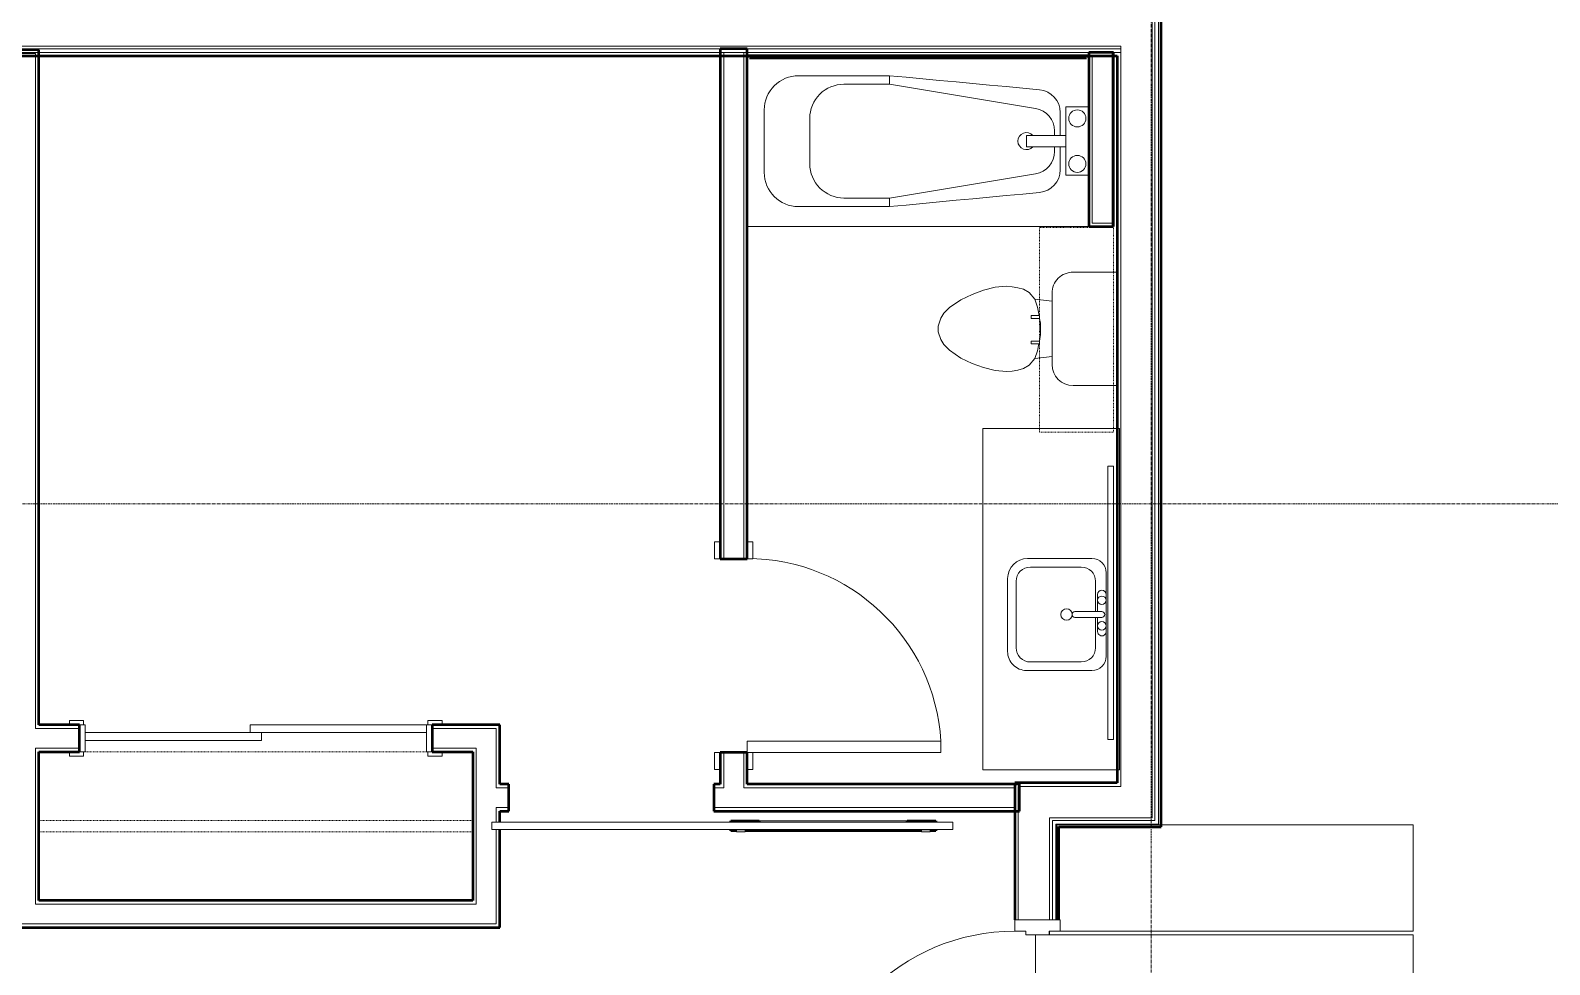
# Model space of a CAD drawing. Header units: inches. Extents: x -4218 to -1830, y 9767 to 12426.
# Drawn here: x -3678.2 to -3411.3, y 10386.2 to 10550.4 of the extents above; entities that cross this region are included whole.
import ezdxf

# ---------------------------------------------------------------- set-up
doc = ezdxf.new("R2010")
doc.units = ezdxf.units.IN
doc.header["$MEASUREMENT"] = 0
doc.linetypes.add('Dash', pattern=[0.25, 0.125, -0.125])
doc.linetypes.add('Grid Line 1_2_', pattern=[0.875, 0.5, -0.125, 0.125, -0.125])
for name, color, linetype, lineweight in [('0-1', 7, 'Continuous', 5), ('0-2', 252, 'Continuous', 9), ('0-3', 10, 'Continuous', 9), ('A-DOOR-1', 10, 'Continuous', 9), ('A-DOOR-2', 50, 'Continuous', 20), ('A-DOOR-3', 7, 'Continuous', 50), ('A-DOOR-FRAM-1', 50, 'Continuous', 20), ('A-FLOR-2', 252, 'Continuous', 9), ('A-FLOR-3', 10, 'Continuous', 9), ('A-FLOR-4', 192, 'Continuous', 9), ('A-WALL-1', 7, 'Continuous', 50), ('A-WALL-2', 250, 'Continuous', 13), ('A-WALL-3', 253, 'Continuous', 9), ('A-WALL-4', 252, 'Continuous', 9), ('I-WALL-1', 7, 'Continuous', 50), ('P-SANR-FIXT-1', 10, 'Continuous', 9), ('P-SANR-FIXT-2', 253, 'Continuous', 9), ('P-SANR-FIXT-3', 252, 'Continuous', 9), ('P-SANR-FIXT-4', 254, 'Continuous', 9), ('Q-CASE-2', 252, 'Continuous', 9), ('Q-CASE-3', 10, 'Continuous', 9), ('Q-CASE-4', 10, 'Dash', 9), ('Q-CASE-HDLN-1', 10, 'Dash', 9), ('S-GRID-1', 1, 'Grid Line 1_2_', 9)]:
    doc.layers.add(name, color=color, linetype=linetype, lineweight=lineweight)

# ---------------------------------------------------------------- blocks, each defined once
blk = doc.blocks.new('SWING - SINGLE - FLUSH - 2-10 x 6-8 - PRIVACY-3199407-BACKGROUND - 2ND FLOOR')
at = {"layer": 'A-DOOR-1'}
blk.add_arc((17, 2.37), 34.07, 93.3657, 180, dxfattribs=at)
at = {"layer": 'A-DOOR-2'}
for p, q in [((15, 2.37), (15, 36.38)), ((17, 36.38), (15, 36.38)), ((17, 2.37), (17, 36.38)), ((17, 2.37), (15, 2.37))]:
    blk.add_line(p, q, dxfattribs=at)
at = {"layer": 'A-DOOR-FRAM-1'}
for p, q in [((-17, 3.37), (-20, 3.37)), ((-20, 3.37), (-20, 2.37)), ((-17, 2.37), (-17, 3.37)), ((20, 3.37), (17, 3.37)), ((17, 3.37), (17, 2.37)), ((20, 2.37), (20, 3.37)), ((-20, 2.37), (-17, 2.37)), ((17, 2.37), (20, 2.37)), ((-17, -2.38), (-20, -2.38)), ((-20, -2.38), (-20, -3.38)), ((-17, -3.38), (-17, -2.38)), ((20, -2.38), (17, -2.38)), ((17, -2.38), (17, -3.38)), ((20, -3.38), (20, -2.38)), ((-20, -3.38), (-17, -3.38)), ((17, -3.38), (20, -3.38))]:
    blk.add_line(p, q, dxfattribs=at)
blk = doc.blocks.new('SLIDING - FLUSH - 5-0 x 6-8-3203586-BACKGROUND - 2ND FLOOR')
at = {"layer": 'A-DOOR-1'}
for p, q in [((-32.75, 3.25), (-30.25, 3.25)), ((-32.75, 2.5), (-32.75, 3.25)), ((-30.25, 3.25), (-30.25, 2.5)), ((30.25, 3.25), (32.75, 3.25)), ((30.25, 2.5), (30.25, 3.25)), ((32.75, 3.25), (32.75, 2.5)), ((-30.25, 2.5), (-32.75, 2.5)), ((32.75, 2.5), (30.25, 2.5)), ((-32.75, -2.25), (-30.25, -2.25)), ((-32.75, -3), (-32.75, -2.25)), ((-30.25, -2.25), (-30.25, -3)), ((30.25, -2.25), (32.75, -2.25)), ((30.25, -3), (30.25, -2.25)), ((32.75, -2.25), (32.75, -3)), ((-30.25, -3), (-32.75, -3)), ((32.75, -3), (30.25, -3))]:
    blk.add_line(p, q, dxfattribs=at)
at = {"layer": 'A-DOOR-2'}
for p, q in [((-1, -0.88), (-1, 0.5)), ((-1, 0.5), (30, 0.5)), ((30, 0.5), (30, -0.88)), ((-30, -2.25), (-30, -0.88)), ((-30, -0.88), (1, -0.88)), ((1, -2.25), (-30, -2.25)), ((30, -0.88), (-1, -0.88)), ((1, -0.88), (1, -2.25))]:
    blk.add_line(p, q, dxfattribs=at)
at = {"layer": 'A-DOOR-FRAM-1'}
for p, q in [((-31, -2.25), (-31, 2.5)), ((-31, 2.5), (-30, 2.5)), ((-30, 2.5), (-30, -2.25)), ((30, 2.5), (31, 2.5)), ((30, -2.25), (30, 2.5)), ((31, 2.5), (31, -2.25)), ((-30, -2.25), (-31, -2.25)), ((31, -2.25), (30, -2.25))]:
    blk.add_line(p, q, dxfattribs=at)
blk = doc.blocks.new('BARN - FLUSH - 3-0 x 7-0 BARN DOOR-V30-BACKGROUND - 2ND FLOOR')
at = {"layer": 'A-DOOR-1'}
for p, q in [((21, 5.57), (-60, 5.57)), ((-60, 4.95), (-60, 5.57)), ((-56, 6), (-54.5, 6)), ((-56, 6), (-56, 5.67)), ((-56, 5.67), (-54.5, 5.67)), ((-54.5, 5.67), (-54.5, 6)), ((-23.5, 6), (-22, 6)), ((-23.5, 5.67), (-23.5, 6)), ((-23.5, 5.67), (-22, 5.67)), ((-22, 6), (-22, 5.67)), ((21, 5.57), (21, 4.95)), ((-60, 4.32), (-60, 4.95)), ((-60, 4.32), (21, 4.32)), ((-52, 4.07), (-26, 4.07)), ((21, 4.95), (21, 4.32))]:
    blk.add_line(p, q, dxfattribs=at)
at = {"layer": 'A-DOOR-3'}
for p, q in [((-57, 5.82), (-56, 5.82)), ((-57, 5.57), (-57, 5.82)), ((-54.5, 5.82), (-23.5, 5.82)), ((-22, 5.82), (-21, 5.82)), ((-21, 5.82), (-21, 5.57)), ((-57, 4.07), (-57, 4.32)), ((-52, 4.07), (-57, 4.07)), ((-52, 4.33), (-52, 4.07)), ((-26, 4.07), (-26, 4.32)), ((-21, 4.07), (-26, 4.07)), ((-21, 4.32), (-21, 4.07))]:
    blk.add_line(p, q, dxfattribs=at)
blk = doc.blocks.new('OD_CW_Closet - OD_CW_Closet-2749099-BACKGROUND - 2ND FLOOR')
at = {"layer": 'Q-CASE-HDLN-1'}
for p, q in [((0.74, -24), (0.74, 2.12)), ((0.74, 2.12), (76.95, 2.12)), ((76.95, 2.12), (76.95, -24)), ((0.74, -9.94), (76.95, -9.94)), ((0.74, -11.94), (76.95, -11.94)), ((76.95, -24), (0.74, -24))]:
    blk.add_line(p, q, dxfattribs=at)
blk = doc.blocks.new('M_Sink Vanity-Square - 500 x 440mm-V47-BACKGROUND - 2ND FLOOR')
at = {"layer": 'P-SANR-FIXT-1'}
for p, q in [((7.96, 7.09), (-6.72, 7.09)), ((3.62, 7.09), (-2.88, 7.09)), ((-2.88, 5.59), (0.12, 5.59)), ((0.12, 6.33), (0.12, 1.59)), ((1.12, 6.33), (1.12, 1.59)), ((1.12, 5.59), (3.62, 5.59)), ((-9.22, 4.59), (-9.22, -6.73)), ((-7.72, 2.72), (-7.72, -6.23)), ((0.12, 5.22), (-5.22, 5.22)), ((6.46, 5.22), (1.12, 5.22)), ((8.96, -6.23), (8.96, 2.72)), ((10.46, -6.91), (10.46, 4.59)), ((-5.72, -10.23), (7.14, -10.23)), ((-5.22, -8.73), (6.46, -8.73))]:
    blk.add_line(p, q, dxfattribs=at)
for centre, radius, start, end in [((-6.72, 4.59), 2.5, 90, 180), ((-2.88, 6.34), 0.75, 90, 270), ((-1.88, 6.34), 0.75, 360, 180), ((-1.88, 6.34), 0.75, 180, 0), ((0.62, 6.33), 0.5, 360, 180), ((2.62, 6.34), 0.75, 360, 180), ((2.62, 6.34), 0.75, 180, 360), ((3.62, 6.34), 0.75, 270, 90), ((7.96, 4.59), 2.5, 360, 90), ((-5.22, 2.72), 2.5, 90, 180), ((6.46, 2.72), 2.5, 0, 90), ((0.62, 0.13), 1, 360, 180), ((0.62, 0.13), 1, 180, 0), ((0.62, 1.59), 0.5, 180, 0), ((-5.72, -6.73), 3.5, 180, 270), ((-5.22, -6.23), 2.5, 180, 270), ((6.46, -6.23), 2.5, 270, 0), ((7.14, -6.91), 3.32, 270, 0)]:
    blk.add_arc(centre, radius, start, end, dxfattribs=at)
blk = doc.blocks.new('Toilet-Domestic-3D - Toilet-Domestic-3D-V136-BACKGROUND - 2ND FLOOR')
at = {"layer": 'P-SANR-FIXT-1'}
for p, q in [((-3.74, 10), (-2.74, 11)), ((-2.74, 11), (-1.87, 11.5)), ((-1.87, 11.5), (-0.5, 12)), ((-0.5, 12), (0.5, 12)), ((0.5, 12), (1.87, 11.5)), ((1.87, 11.5), (2.74, 11)), ((2.74, 11), (3.74, 10)), ((-5.13, 8), (-3.74, 10)), ((3.74, 10), (5.13, 8)), ((-6.79, 4), (-6.06, 6)), ((-6.06, 6), (-5.13, 8)), ((5.13, 8), (6.06, 6)), ((6.06, 6), (6.79, 4)), ((-7.33, 1.99), (-6.79, 4)), ((6.79, 4), (7.33, 1.99)), ((-7.5, 0), (-7.33, 1.99)), ((7.33, 1.99), (7.5, 0)), ((-7.41, -1), (-7.5, 0)), ((-7.24, -2), (-7.41, -1)), ((-6.97, -3), (-7.24, -2)), ((7.24, -2), (6.97, -3)), ((7.41, -1), (7.24, -2)), ((7.5, 0), (7.41, -1)), ((-6.4, -4), (-6.97, -3)), ((-5.21, -5), (-6.4, -4)), ((-3.84, -5.5), (-5.21, -5)), ((-4.86, -8.02), (-5.21, -5)), ((5.21, -5), (3.84, -5.5)), ((4.86, -8.02), (5.21, -5)), ((6.4, -4), (5.21, -5)), ((6.97, -3), (6.4, -4)), ((-2.65, -5.71), (-3.84, -5.5)), ((-1, -6), (-2.16, -5.8)), ((1, -6), (-1, -6)), ((1.85, -5.85), (1, -6)), ((3.84, -5.5), (2.34, -5.76)), ((6.25, -8.02), (-6.25, -8.02)), ((-9.98, -11.75), (-9.98, -19.48)), ((9.98, -19.48), (9.98, -11.75))]:
    blk.add_line(p, q, dxfattribs=at)
for centre, start, end in [((-6.25, -11.75), 90, 180), ((6.25, -11.75), 0, 90)]:
    blk.add_arc(centre, 3.73, start, end, dxfattribs=at)
at = {"layer": 'P-SANR-FIXT-3'}
blk.add_line((-9.98, -19.48), (9.98, -19.48), dxfattribs=at)
blk = doc.blocks.new('Bath Vanity - Bath Vanity 60_-V137-BACKGROUND - 2ND FLOOR')
at = {"layer": 'Q-CASE-2'}
for p, q in [((30.74, 0), (-29.26, 0)), ((-29.26, 0), (-29.26, -0.38)), ((30.74, -0.38), (30.74, 0))]:
    blk.add_line(p, q, dxfattribs=at)
at = {"layer": 'Q-CASE-3'}
for p, q in [((-29.26, -0.38), (-29.26, -24)), ((30.74, -24), (30.74, -0.38)), ((-29.26, -24), (30.74, -24))]:
    blk.add_line(p, q, dxfattribs=at)
blk = doc.blocks.new('Bath Tub - Maestro - 60_x30_-V126-BACKGROUND - 2ND FLOOR')
at = {"layer": 'P-SANR-FIXT-1'}
for p, q in [((59.62, 0), (0.37, 0)), ((35, -5), (9.35, -9.26)), ((35, -3.5), (51, -3.5)), ((35, -5), (35, -3.5)), ((43, -5), (35, -5)), ((4, -9), (0.37, -9)), ((4, -14), (4, -9)), ((5, -14), (5, -9.96)), ((57, -9.5), (57, -20.5)), ((6, -13.2), (6, -14)), ((49, -19), (49, -11)), ((4, -16), (4, -14)), ((4, -14), (10.94, -14)), ((4, -21), (4, -16)), ((10.94, -16), (4, -16)), ((5, -20.04), (5, -16)), ((6, -16), (6, -16.8)), ((10.94, -16), (10.94, -14)), ((0.37, -21), (4, -21)), ((9.35, -20.74), (35, -25)), ((35, -25), (35, -26.5)), ((35, -25), (43, -25)), ((51, -26.5), (35, -26.5))]:
    blk.add_line(p, q, dxfattribs=at)
at = {"layer": 'P-SANR-FIXT-1', "flags": 128}
for points in [[(8.63, -5.97), (11.56, -5.7), (14.49, -5.42), (17.42, -5.15), (20.35, -4.87), (23.28, -4.6), (26.21, -4.32), (29.14, -4.05), (32.07, -3.77), (35, -3.5)], [(35, -26.5), (32.07, -26.23), (29.14, -25.95), (26.21, -25.68), (23.28, -25.4), (20.35, -25.13), (17.42, -24.85), (14.49, -24.58), (11.56, -24.3), (8.63, -24.03)]]:
    blk.add_lwpolyline(points, dxfattribs=at)
at = {"layer": 'P-SANR-FIXT-1'}
for centre, radius, start, end in [((43, -11), 6, 360, 90), ((51, -9.5), 6, 0, 90), ((9, -9.96), 4, 95.3558, 180), ((2, -11), 1.5, 0, 180), ((10, -13.2), 4, 99.4223, 180), ((2, -11), 1.5, 180, 360), ((10.94, -15), 1.5, 0, 137.9289), ((10.94, -15), 1.5, 222.0711, 360), ((2, -19), 1.5, 0, 180), ((10, -16.8), 4, 180, 260.5777), ((2, -19), 1.5, 180, 360), ((9, -20.04), 4, 180, 264.6442), ((43, -19), 6, 270, 0), ((51, -20.5), 6, 270, 0)]:
    blk.add_arc(centre, radius, start, end, dxfattribs=at)
at = {"layer": 'P-SANR-FIXT-2'}
for p, q in [((0, 0), (0, -9)), ((60, -29.97), (60, 0)), ((0, -9), (0, -21)), ((0, -21), (0, -29.97)), ((0, -30), (60, -30))]:
    blk.add_line(p, q, dxfattribs=at)
at = {"layer": 'P-SANR-FIXT-3'}
for p, q in [((0.37, 0), (0, 0)), ((60, 0), (59.62, 0)), ((0.37, -9), (0, -9)), ((0, -21), (0.37, -21))]:
    blk.add_line(p, q, dxfattribs=at)
at = {"layer": 'P-SANR-FIXT-4'}
blk.add_line((0, -9), (0, -21), dxfattribs=at)
blk = doc.blocks.new('BATHROOM MIRROR - BATHROOM MIRROR 48_-V140-BACKGROUND - 2ND FLOOR')
at = {"layer": 'Q-CASE-3'}
for p, q in [((24.74, 24), (-23.26, 24)), ((-23.26, 23), (-23.26, 24)), ((-23.26, 23), (24.74, 23)), ((24.74, 24), (24.74, 23))]:
    blk.add_line(p, q, dxfattribs=at)
blk = doc.blocks.new('300 Series Wall Hung Cabinet_326 - 36_-2909952-BACKGROUND - 2ND FLOOR')
at = {"layer": 'Q-CASE-3'}
for p, q in [((-2.5, -13.19), (-2.01, -13.19)), ((-2.5, -13.19), (-2.5, -14.69)), ((-2.01, -14.69), (-2.01, -13.19)), ((2, -13.19), (2.49, -13.19)), ((2, -13.19), (2, -14.69)), ((2.49, -14.69), (2.49, -13.19)), ((-2.5, -14.69), (-2.01, -14.69)), ((2, -14.69), (2.49, -14.69))]:
    blk.add_line(p, q, dxfattribs=at)
at = {"layer": 'Q-CASE-4'}
for p, q in [((18, -0.19), (-18, -0.19)), ((-18, -0.19), (-18, -13.19)), ((18, -13.19), (18, -0.19)), ((-18, -13.19), (18, -13.19))]:
    blk.add_line(p, q, dxfattribs=at)
blk = doc.blocks.new('CTR - 1st Phase - Unit Layouts_rvt-1-BACKGROUND - 2ND FLOOR')
at = {"layer": 'A-WALL-1'}
for p, q in [((-3677.37, 10546.99), (-3680.87, 10546.99)), ((-3676.74, 10546.99), (-3677.37, 10546.99)), ((-3676.74, 10428.36), (-3676.74, 10546.99)), ((-3556.42, 10547.19), (-3557.05, 10547.19)), ((-3557.05, 10547.19), (-3557.05, 10457.52)), ((-3552.92, 10547.19), (-3556.42, 10547.19)), ((-3552.3, 10547.19), (-3552.92, 10547.19)), ((-3552.3, 10457.52), (-3552.3, 10547.19)), ((-3492.3, 10545.97), (-3552.3, 10545.97)), ((-3552.3, 10545.97), (-3552.3, 10545.6)), ((-3491.67, 10546.56), (-3492.3, 10546.56)), ((-3492.3, 10546.56), (-3492.3, 10515.94)), ((-3492.3, 10545.6), (-3492.3, 10545.97)), ((-3488.17, 10546.56), (-3491.67, 10546.56)), ((-3487.92, 10546.56), (-3488.17, 10546.56)), ((-3487.92, 10515.94), (-3487.92, 10546.56)), ((-3551.92, 10545.6), (-3492.67, 10545.6)), ((-3492.3, 10515.94), (-3491.67, 10515.94)), ((-3491.67, 10515.94), (-3488.17, 10515.94)), ((-3488.17, 10515.94), (-3487.92, 10515.94)), ((-3557.05, 10457.52), (-3552.3, 10457.52)), ((-3669.64, 10428.36), (-3676.74, 10428.36)), ((-3669.64, 10423.61), (-3669.64, 10428.36)), ((-3595.78, 10428.36), (-3607.64, 10428.36)), ((-3607.64, 10428.36), (-3607.64, 10423.61)), ((-3595.78, 10427.74), (-3595.78, 10428.36)), ((-3595.78, 10423.61), (-3595.78, 10427.74)), ((-3676.74, 10423.61), (-3669.64, 10423.61)), ((-3676.74, 10397.49), (-3676.74, 10423.61)), ((-3607.64, 10423.61), (-3600.53, 10423.61)), ((-3600.53, 10423.61), (-3600.53, 10397.49)), ((-3595.78, 10417.94), (-3595.78, 10423.61)), ((-3552.3, 10423.52), (-3557.05, 10423.52)), ((-3557.05, 10423.52), (-3557.05, 10417.94)), ((-3552.3, 10417.94), (-3552.3, 10423.52)), ((-3594.18, 10417.94), (-3595.78, 10417.94)), ((-3594.18, 10413.19), (-3594.18, 10417.94)), ((-3557.05, 10417.94), (-3558.18, 10417.94)), ((-3558.18, 10417.94), (-3558.18, 10413.19)), ((-3504.48, 10417.94), (-3552.3, 10417.94)), ((-3504.48, 10417.31), (-3504.48, 10417.94)), ((-3504.48, 10413.81), (-3504.48, 10417.31)), ((-3595.78, 10413.19), (-3594.18, 10413.19)), ((-3595.78, 10411.24), (-3595.78, 10413.19)), ((-3558.18, 10413.19), (-3504.48, 10413.19)), ((-3504.48, 10413.19), (-3504.48, 10413.81)), ((-3595.78, 10392.74), (-3595.78, 10409.99)), ((-3600.53, 10397.49), (-3676.74, 10397.49)), ((-3705.49, 10392.74), (-3600.53, 10392.74)), ((-3600.53, 10392.74), (-3596.41, 10392.74)), ((-3596.41, 10392.74), (-3595.78, 10392.74))]:
    blk.add_line(p, q, dxfattribs=at)
at = {"layer": 'A-WALL-2'}
for p, q in [((-3677.37, 10546.36), (-3680.87, 10546.36)), ((-3677.37, 10427.74), (-3677.37, 10546.36)), ((-3552.92, 10546.56), (-3556.42, 10546.56)), ((-3556.42, 10546.56), (-3556.42, 10457.52)), ((-3552.92, 10546.56), (-3552.92, 10457.52)), ((-3488.17, 10545.94), (-3491.67, 10545.94)), ((-3491.67, 10545.94), (-3491.67, 10516.56)), ((-3488.17, 10546.56), (-3488.17, 10545.94)), ((-3488.17, 10546.56), (-3488.17, 10545.94)), ((-3488.17, 10545.94), (-3488.17, 10516.56)), ((-3491.67, 10516.56), (-3488.17, 10516.56)), ((-3488.17, 10516.56), (-3488.17, 10515.94)), ((-3488.17, 10516.56), (-3488.17, 10515.94)), ((-3676.74, 10427.74), (-3677.37, 10427.74)), ((-3676.74, 10427.74), (-3669.64, 10427.74)), ((-3607.64, 10427.74), (-3596.41, 10427.74)), ((-3596.41, 10427.74), (-3596.41, 10424.24)), ((-3676.74, 10424.24), (-3677.37, 10424.24)), ((-3677.37, 10397.49), (-3677.37, 10424.24)), ((-3676.74, 10424.24), (-3669.64, 10424.24)), ((-3607.64, 10424.24), (-3599.91, 10424.24)), ((-3599.91, 10424.24), (-3599.91, 10423.61)), ((-3599.91, 10396.86), (-3599.91, 10423.61)), ((-3596.41, 10424.24), (-3596.41, 10423.61)), ((-3596.41, 10417.31), (-3596.41, 10423.61)), ((-3556.42, 10423.52), (-3556.42, 10417.94)), ((-3552.92, 10423.52), (-3552.92, 10417.94)), ((-3556.42, 10417.31), (-3556.42, 10417.94)), ((-3552.92, 10417.31), (-3552.92, 10417.94)), ((-3595.78, 10417.31), (-3596.41, 10417.31)), ((-3595.78, 10417.31), (-3594.18, 10417.31)), ((-3558.18, 10417.31), (-3556.42, 10417.31)), ((-3552.92, 10417.31), (-3505.1, 10417.31)), ((-3505.1, 10413.81), (-3505.1, 10417.31)), ((-3595.78, 10413.81), (-3596.41, 10413.81)), ((-3596.41, 10411.24), (-3596.41, 10413.81)), ((-3595.78, 10413.81), (-3594.18, 10413.81)), ((-3558.18, 10413.81), (-3505.1, 10413.81)), ((-3596.41, 10393.36), (-3596.41, 10409.99)), ((-3677.37, 10397.49), (-3677.37, 10396.86)), ((-3600.53, 10396.86), (-3677.37, 10396.86)), ((-3599.91, 10396.86), (-3600.53, 10396.86)), ((-3600.53, 10393.36), (-3704.87, 10393.36)), ((-3599.91, 10393.36), (-3600.53, 10393.36)), ((-3596.41, 10393.36), (-3599.91, 10393.36))]:
    blk.add_line(p, q, dxfattribs=at)
at = {"layer": 'A-WALL-3'}
for p, q in [((-3492.3, 10545.97), (-3552.3, 10545.97)), ((-3552.3, 10545.6), (-3552.3, 10545.94)), ((-3492.3, 10545.94), (-3492.3, 10545.6))]:
    blk.add_line(p, q, dxfattribs=at)
at = {"layer": 'A-WALL-4'}
blk.add_line((-3551.92, 10545.6), (-3492.67, 10545.6), dxfattribs=at)
at = {"layer": '0-2'}
for name, p, rotation in [('Bath Tub - Maestro - 60_x30_-V126-BACKGROUND - 2ND FLOOR', (-3492.3, 10515.97), 180), ('300 Series Wall Hung Cabinet_326 - 36_-2909952-BACKGROUND - 2ND FLOOR', (-3487.74, 10497.81), 270.0000000001481), ('Toilet-Domestic-3D - Toilet-Domestic-3D-V136-BACKGROUND - 2ND FLOOR', (-3506.77, 10497.97), 89.99999999987332), ('Bath Vanity - Bath Vanity 60_-V137-BACKGROUND - 2ND FLOOR', (-3486.92, 10451.18), 269.9999999997966), ('BATHROOM MIRROR - BATHROOM MIRROR 48_-V140-BACKGROUND - 2ND FLOOR', (-3511.92, 10450.55), 269.9999999998277), ('SWING - SINGLE - FLUSH - 2-10 x 6-8 - PRIVACY-3199407-BACKGROUND - 2ND FLOOR', (-3554.67, 10440.52), 269.9999999999893), ('M_Sink Vanity-Square - 500 x 440mm-V47-BACKGROUND - 2ND FLOOR', (-3496.32, 10448.38), 269.9999999996158), ('SLIDING - FLUSH - 5-0 x 6-8-3203586-BACKGROUND - 2ND FLOOR', (-3638.64, 10426.11), 180), ('BARN - FLUSH - 3-0 x 7-0 BARN DOOR-V30-BACKGROUND - 2ND FLOOR', (-3576.18, 10415.56), 180)]:
    blk.add_blockref(name, p, dxfattribs=dict(at, rotation=rotation))
blk.add_blockref('OD_CW_Closet - OD_CW_Closet-2749099-BACKGROUND - 2ND FLOOR', (-3677.48, 10421.49), dxfattribs=at)
blk = doc.blocks.new('HOLLOW METAL - UNIT DOOR-2191980-BACKGROUND - 2ND FLOOR')
at = {"layer": 'A-DOOR-1'}
blk.add_arc((18, -4.125), 36, 180, 270, dxfattribs=at)
at = {"layer": 'A-DOOR-2'}
for p, q in [((16.25, -4.125), (18, -4.125)), ((16.25, -40.125), (16.25, -4.125)), ((18, -4.125), (18, -40.125)), ((18, -40.125), (16.25, -40.125))]:
    blk.add_line(p, q, dxfattribs=at)
at = {"layer": 'A-DOOR-FRAM-1'}
for p, q in [((-20, 3.875), (-18, 3.875)), ((-20, -4.125), (-20, 3.875)), ((-18, 3.875), (-18, 1.9375)), ((18, 3.875), (20, 3.875)), ((18, 1.9375), (18, 3.875)), ((20, 3.875), (20, -4.125)), ((-18, 1.9375), (-17.375, 1.9375)), ((-17.375, 1.9375), (-17.375, -2.1875)), ((17.375, 1.9375), (18, 1.9375)), ((17.375, -2.1875), (17.375, 1.9375)), ((-18, -2.1875), (-18, -4.125)), ((-17.375, -2.1875), (-18, -2.1875)), ((18, -2.1875), (17.375, -2.1875)), ((18, -4.125), (18, -2.1875)), ((-18, -4.125), (-20, -4.125)), ((20, -4.125), (18, -4.125))]:
    blk.add_line(p, q, dxfattribs=at)
blk = doc.blocks.new('CTR - 1st Phase - Common Walls_rvt-1-BACKGROUND - 2ND FLOOR')
at = {"layer": 'A-FLOR-2'}
for p, q in [((-3497.92, 10410.79), (-3497.92, 10394.09)), ((-3479.55, 10410.79), (-3497.92, 10410.79))]:
    blk.add_line(p, q, dxfattribs=at)
at = {"layer": 'A-FLOR-3'}
for p, q in [((-3435.32, 10410.79), (-3479.55, 10410.79)), ((-3435.32, 10392.09), (-3435.32, 10410.79)), ((-3501.67, 10391.46), (-3501.67, 10356.71)), ((-3435.32, 10391.46), (-3499.24, 10391.46)), ((-3497.3, 10392.09), (-3435.32, 10392.09)), ((-3435.32, 10352.96), (-3435.32, 10391.46))]:
    blk.add_line(p, q, dxfattribs=at)
at = {"layer": 'A-WALL-2'}
for p, q in [((-3481.17, 10418.16), (-3481.17, 10642.81)), ((-3480.67, 10418.16), (-3480.67, 10642.81)), ((-3480.05, 10418.16), (-3480.05, 10642.81)), ((-3487.3, 10547.69), (-3852.47, 10547.69)), ((-3487.3, 10547.19), (-3852.47, 10547.19)), ((-3487.3, 10546.56), (-3852.47, 10546.56)), ((-3486.67, 10547.69), (-3487.3, 10547.69)), ((-3486.67, 10547.19), (-3487.3, 10547.19)), ((-3486.67, 10546.56), (-3487.3, 10546.56)), ((-3486.67, 10547.69), (-3486.67, 10547.19)), ((-3486.67, 10547.19), (-3486.67, 10547.69)), ((-3486.67, 10547.19), (-3486.67, 10546.56)), ((-3486.67, 10546.56), (-3486.67, 10547.19)), ((-3486.67, 10418.16), (-3486.67, 10546.56)), ((-3486.67, 10418.16), (-3486.67, 10417.54)), ((-3481.17, 10418.16), (-3481.17, 10417.54)), ((-3480.67, 10418.16), (-3480.67, 10412.04)), ((-3480.05, 10418.16), (-3480.05, 10411.54)), ((-3504.67, 10412.04), (-3504.67, 10417.54)), ((-3486.67, 10417.54), (-3504.67, 10417.54)), ((-3481.17, 10417.54), (-3481.17, 10412.04)), ((-3504.67, 10410.41), (-3504.67, 10412.04)), ((-3504.67, 10394.09), (-3504.67, 10410.41)), ((-3499.17, 10411.54), (-3499.17, 10412.04)), ((-3481.17, 10412.04), (-3499.17, 10412.04)), ((-3499.17, 10410.41), (-3499.17, 10411.54)), ((-3499.17, 10394.09), (-3499.17, 10410.41)), ((-3498.67, 10410.91), (-3498.67, 10411.54)), ((-3480.67, 10411.54), (-3498.67, 10411.54)), ((-3498.67, 10410.41), (-3498.67, 10410.91)), ((-3498.67, 10394.09), (-3498.67, 10410.41)), ((-3498.05, 10410.41), (-3498.05, 10410.91)), ((-3480.05, 10410.91), (-3498.05, 10410.91)), ((-3497.55, 10410.41), (-3498.05, 10410.41)), ((-3498.05, 10394.09), (-3498.05, 10410.41)), ((-3480.67, 10412.04), (-3480.67, 10411.54)), ((-3480.05, 10411.54), (-3480.05, 10410.91))]:
    blk.add_line(p, q, dxfattribs=at)
at = {"layer": 'I-WALL-1'}
for p, q in [((-3479.55, 10418.16), (-3479.55, 10642.81)), ((-3681.87, 10545.94), (-3487.3, 10545.94)), ((-3487.3, 10545.94), (-3487.3, 10418.16)), ((-3487.3, 10418.16), (-3505.3, 10418.16)), ((-3505.3, 10418.16), (-3505.3, 10417.54)), ((-3479.55, 10410.91), (-3479.55, 10418.16)), ((-3505.3, 10417.54), (-3505.3, 10410.41)), ((-3505.3, 10410.41), (-3505.3, 10394.09)), ((-3497.55, 10394.09), (-3497.55, 10410.41)), ((-3497.55, 10410.41), (-3479.55, 10410.41)), ((-3479.55, 10410.41), (-3479.55, 10410.91))]:
    blk.add_line(p, q, dxfattribs=at)
at = {"layer": '0-3', "rotation": 270.0000000000046}
blk.add_blockref('HOLLOW METAL - UNIT DOOR-2191980-BACKGROUND - 2ND FLOOR', (-3501.17, 10374.09), dxfattribs=at)

msp = doc.modelspace()

# ---------------------------------------------------------------- linework, layer by layer
at = {"layer": 'A-FLOR-4'}
for p, q in [((-3481.17, 10412.04), (-3481.17, 10648.94)), ((-3499.17, 10394.09), (-3499.17, 10412.04)), ((-3499.17, 10412.04), (-3481.17, 10412.04)), ((-3499.17, 10391.46), (-3499.17, 10392.09))]:
    msp.add_line(p, q, dxfattribs=at)
at = {"layer": 'S-GRID-1'}
for p, q in [((-3481.32, 9836.18), (-3481.32, 12376.81)), ((-1830.2, 10467.19), (-4168.71, 10467.19))]:
    msp.add_line(p, q, dxfattribs=at)

# ---------------------------------------------------------------- block references
at = {"layer": '0-1'}
for name in ['CTR - 1st Phase - Unit Layouts_rvt-1-BACKGROUND - 2ND FLOOR', 'CTR - 1st Phase - Common Walls_rvt-1-BACKGROUND - 2ND FLOOR']:
    msp.add_blockref(name, (0, 0), dxfattribs=at)

doc.saveas('drawing.dxf')
